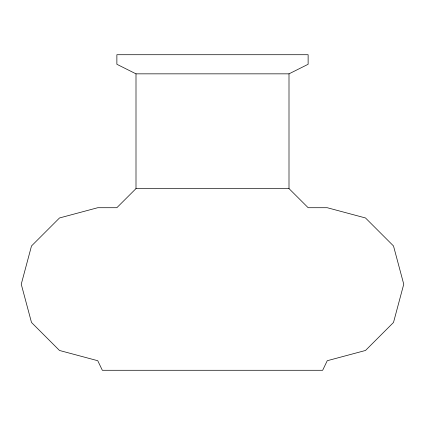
<?xml version="1.0" encoding="UTF-8"?>
<svg xmlns="http://www.w3.org/2000/svg" width="425" height="425" viewBox="0 0 425 425"><rect width="100%" height="100%" fill="white"/><g stroke="black" fill="none" stroke-linecap="round" stroke-linejoin="round"><path stroke-width="0.64" d="M136 188.594L116.832 207.719L97.75 207.719L59.5 217.967L31.498 245.969L21.25 284.219L31.498 322.469L59.5 350.471L97.75 360.719L102.34 370.281L322.66 370.281L327.25 360.719L365.5 350.471L393.502 322.469L403.75 284.219L393.502 245.969L365.5 217.967L327.25 207.719L308.168 207.719L289 188.594L136 188.594L136 73.844L116.875 64.281L116.875 54.719L308.125 54.719L308.125 64.281L289 73.844L136 73.844M289 73.844L289 188.594"/></g></svg>
